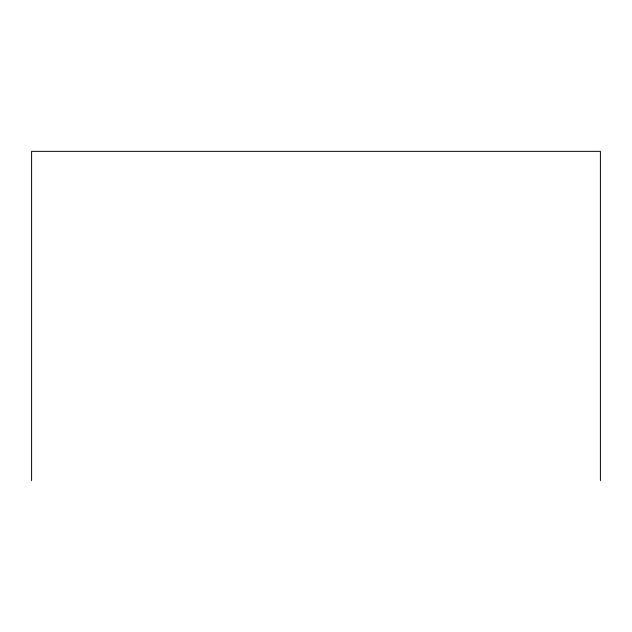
<?xml version="1.0" encoding="UTF-8"?>
<svg xmlns="http://www.w3.org/2000/svg" width="632" height="632" viewBox="0 0 632 632"><rect width="100%" height="100%" fill="white"/><g stroke="black" fill="none" stroke-linecap="round" stroke-linejoin="round"><path stroke-width="0.95" d="M600.4 480.652L600.4 151.348L31.6 151.348L31.6 480.652"/></g></svg>
